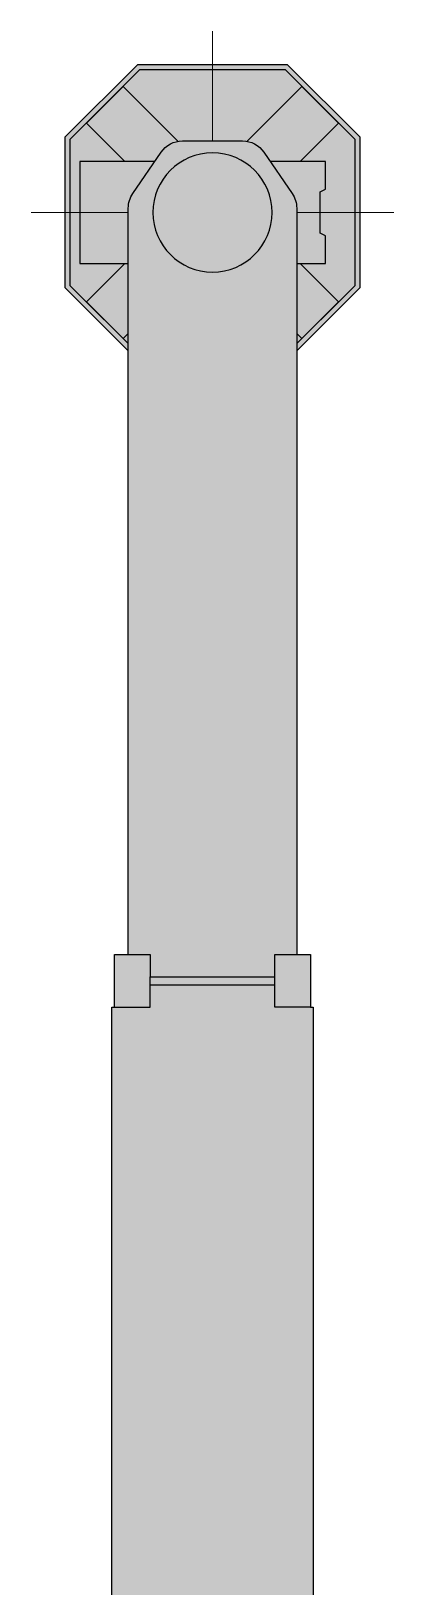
# Model space of a CAD drawing. Header units: millimetres. Extents: x -7743 to 13705, y 0 to 44172.
# Drawn here: x 2421 to 3121, y 17238 to 20241 of the extents above; entities that cross this region are included whole.
import ezdxf

# ---------------------------------------------------------------- set-up
doc = ezdxf.new("R2010")
doc.units = ezdxf.units.MM
doc.set_wipeout_variables(frame=1)
doc.layers.add('Техника. Кран Zoomlion ZAT2000V', color=250, linetype='Continuous')
doc.layers.add('Техника. Кран Zoomlion ZAT2000V Штрих', color=7, linetype='Continuous', lineweight=15, true_color=0xa2ce47)

# ---------------------------------------------------------------- blocks, each defined once
blk = doc.blocks.new('ZAT2000V-20230312.114413')
at = {"color": 0, "linetype": 'ByBlock', "lineweight": -2, "transparency": 16777216}
blk.add_wipeout([(145, 285), (285, 145), (285, -145), (145, -285), (-145, -285), (-285, -145), (-285, 145), (-145, 285)], dxfattribs=at)
at = {"layer": 'Техника. Кран Zoomlion ZAT2000V Штрих', "true_color": 0xadadad, "transparency": 16777216}
h = blk.add_hatch(color=253, dxfattribs=at)
h.dxf.hatch_style = 1
h.paths.add_polyline_path([(-145, 285), (145, 285), (285, 145), (285, -145), (145, -285), (-145, -285), (-285, -145), (-285, 145)])
at = {"color": 0, "linetype": 'ByBlock', "lineweight": 5, "transparency": 16777216}
for points in [[(0, 0), (0, 350)], [(-350, 0), (0, 0)], [(0, 0), (350, 0)], [(0, -350), (0, 0)]]:
    blk.add_lwpolyline(points, dxfattribs=at)
at = {"color": 0, "linetype": 'ByBlock', "lineweight": -2, "transparency": 16777216}
for points in [[(-145, 285), (145, 285), (285, 145), (285, -145), (145, -285), (-145, -285), (-285, -145), (-285, 145)], [(-140.9, 275), (140.9, 275), (275, 140.9), (275, -140.9), (140.9, -275), (-140.9, -275), (-275, -140.9), (-275, 140.9)], [(256, 98.4), (256, -98.4), (-218.1, -98.4), (-218.1, -45.2), (-207.5, -39.9), (-207.5, 39.9), (-218.1, 45.2), (-218.1, 98.4)]]:
    blk.add_lwpolyline(points, close=True, dxfattribs=at)
for points in [[(-169.1, 98.4), (-243.3, 172.6), (-172.6, 243.3), (-27.7, 98.4)], [(169.1, 98.4), (243.3, 172.6), (172.6, 243.3), (27.7, 98.4)], [(-169.1, -98.4), (-243.3, -172.6), (-172.6, -243.3), (-27.7, -98.4)], [(169.1, -98.4), (243.3, -172.6), (172.6, -243.3), (27.7, -98.4)]]:
    blk.add_lwpolyline(points, dxfattribs=at)
blk = doc.blocks.new('ZAT2000V-20230312.115')
at = {"color": 0, "linetype": 'ByBlock', "lineweight": -2, "transparency": 16777216}
blk.add_wipeout([(162.5, 8.3), (162.5, 8.3), (161.9, 15.7), (160.3, 23.1), (157.5, 30), (153.8, 36.5), (99.2, 116.2), (99.2, 116.2), (91.2, 125.3), (81.3, 132.2), (70, 136.5), (58, 138), (58, 138), (-58, 138), (-58, 138), (-70, 136.5), (-81.3, 132.2), (-91.2, 125.3), (-99.2, 116.2), (-99.2, 116.2), (-153.8, 36.5), (-153.8, 36.5), (-157.5, 30), (-160.3, 23.1), (-161.9, 15.7), (-162.5, 8.3), (-162.5, 8.3), (-162.5, -2000), (162.5, -2000)], dxfattribs=at)
at = {"layer": 'Техника. Кран Zoomlion ZAT2000V Штрих', "true_color": 0xadadad, "transparency": 16777216}
h = blk.add_hatch(color=253, dxfattribs=at)
h.dxf.hatch_style = 1
edge = h.paths.add_edge_path()
edge.add_line((162.5, -2000), (162.5, 8.3))
edge.add_arc((112.5, 8.3), 50, 360, 394.377)
edge.add_line((153.8, 36.5), (99.2, 116.2))
edge.add_arc((58, 88), 50, 34.377, 90)
edge.add_line((58, 138), (-58, 138))
edge.add_arc((-58, 88), 50, 90, 145.623)
edge.add_line((-99.2, 116.2), (-153.8, 36.5))
edge.add_arc((-112.5, 8.3), 50, 145.623, 180)
edge.add_line((-162.5, 8.3), (-162.5, -2000))
edge.add_line((-162.5, -2000), (162.5, -2000))
at = {"color": 0, "linetype": 'ByBlock', "lineweight": -2, "transparency": 16777216}
blk.add_lwpolyline([(162.5, -2000), (162.5, 8.3, 0.151133), (153.8, 36.5), (99.2, 116.2, 0.247581), (58, 138), (-58, 138, 0.247581), (-99.2, 116.2), (-153.8, 36.5, 0.151133), (-162.5, 8.3), (-162.5, -2000)], format="xyb", close=True, dxfattribs=at)
blk.add_circle((0, 0), 115, dxfattribs=at)
blk = doc.blocks.new('ZAT2000V-20230312.115205')
at = {"color": 0, "linetype": 'ByBlock', "lineweight": -2, "transparency": 16777216}
blk.add_wipeout([(194, -59), (189, -59), (189, 43), (120, 43), (120, 0), (-120, 0), (-120, 43), (-189, 43), (-189, -59), (-194, -59), (-194, -1955), (194, -1955)], dxfattribs=at)
at = {"layer": 'Техника. Кран Zoomlion ZAT2000V Штрих', "true_color": 0xadadad, "transparency": 16777216}
h = blk.add_hatch(color=253, dxfattribs=at)
h.dxf.hatch_style = 1
h.paths.add_polyline_path([(194, -1955), (194, -59), (189, -59), (189, 43), (120, 43), (120, 0), (-120, 0), (-120, 43), (-189, 43), (-189, -59), (-194, -59), (-194, -1955)])
at = {"color": 0, "linetype": 'ByBlock', "lineweight": -2, "transparency": 16777216}
blk.add_lwpolyline([(194, -1955), (194, -59), (189, -59), (189, 43), (120, 43), (120, 0), (-120, 0), (-120, 43), (-189, 43), (-189, -59), (-194, -59), (-194, -1955)], close=True, dxfattribs=at)
for points in [[(-189, -59), (-120, -59), (-120, 0)], [(189, -59), (120, -59), (120, 0)], [(120, -16), (-120, -16)], [(0, -1955.3), (194.1, -1955.3)]]:
    blk.add_lwpolyline(points, dxfattribs=at)
blk = doc.blocks.new('*U54')
at = {"color": 0, "linetype": 'ByBlock', "lineweight": -2, "ltscale": 30, "transparency": 16777216, "xscale": -1, "rotation": 180}
blk.add_blockref('ZAT2000V-20230312.114413', (-5390, -4150), dxfattribs=at)
blk.add_blockref('ZAT2000V-20230312.115', (-5390, -4150), dxfattribs=at)
blk.add_blockref('ZAT2000V-20230312.115205', (-5390, -2675), dxfattribs=at)

msp = doc.modelspace()

# ---------------------------------------------------------------- block references
at = {"layer": 'Техника. Кран Zoomlion ZAT2000V', "transparency": 33554687, "rotation": 180}
msp.add_blockref('*U54', (-2619.5, 15740.6), dxfattribs=at)

doc.saveas('drawing.dxf')
